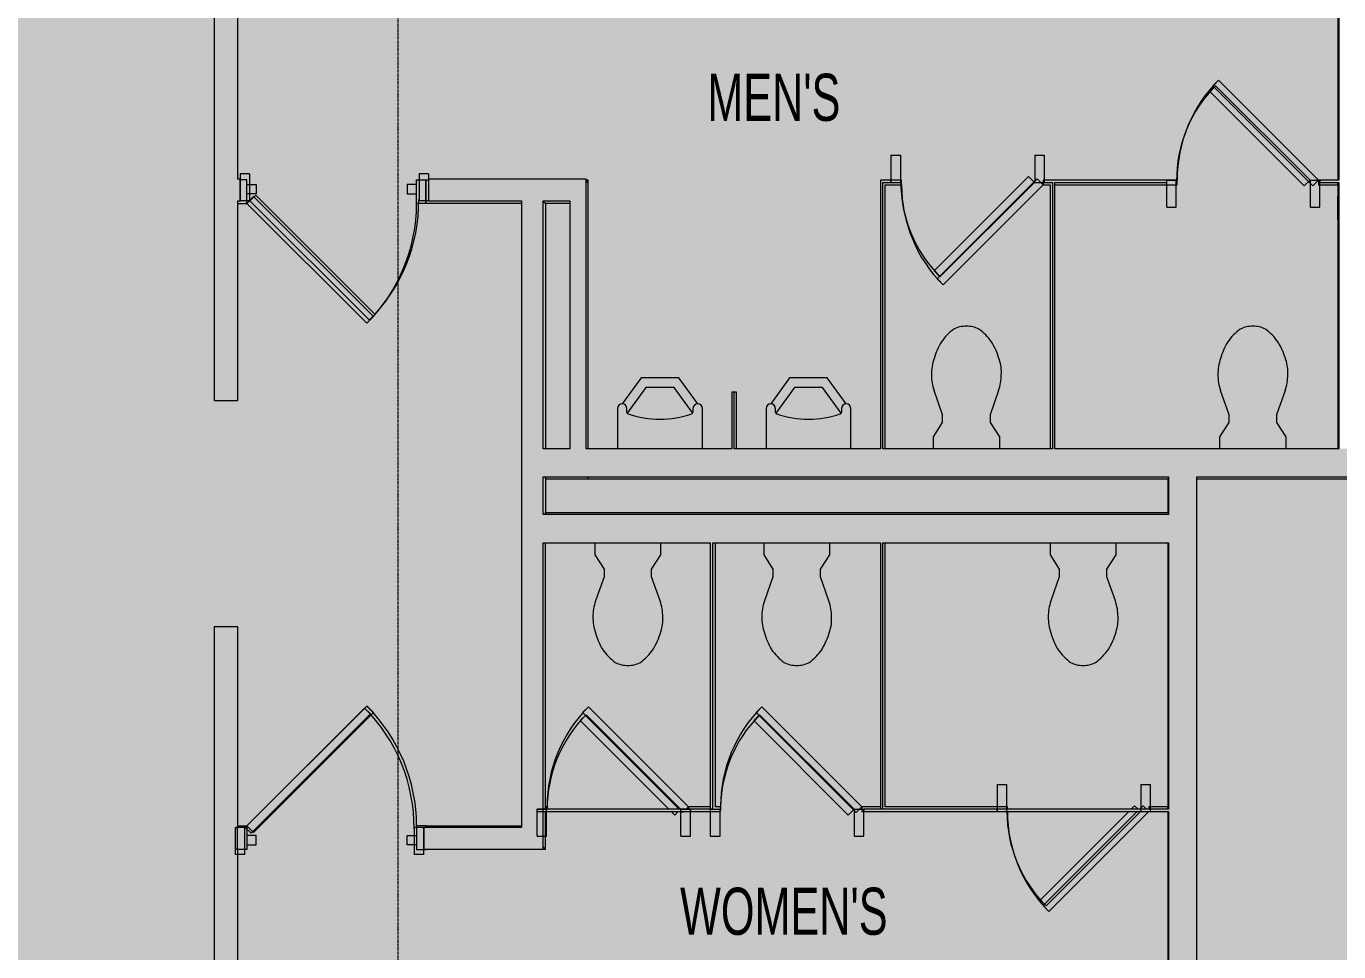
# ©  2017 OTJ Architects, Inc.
# Model space of a CAD drawing. Header units: inches. Extents: x -203 to 2791, y -968 to 768.
# Drawn here: x 515.8 to 794.2, y -463.7 to -267.3 of the extents above; entities that cross this region are included whole.
import ezdxf

# ---------------------------------------------------------------- set-up
doc = ezdxf.new("R2010")
doc.units = ezdxf.units.IN
doc.header["$MEASUREMENT"] = 0
doc.linetypes.add('Demolished', pattern=[0.1875, 0.125, -0.0625])
doc.linetypes.add('Grid Line 1_2_', pattern=[0.875, 0.5, -0.125, 0.125, -0.125])
for name, color, linetype, lineweight in [('A-Anno-Bldg', 7, 'Continuous', 9), ('A-DETL-GENF', 92, 'Continuous', 9), ('A-DOOR', 31, 'Demolished', 9), ('A-Door-Exst', 7, 'Continuous', 9), ('A-DOOR-FRAM', 31, 'Demolished', 20), ('A-Flor-Pfix-Exst', 7, 'Continuous', 9), ('A-WALL', 113, 'Continuous', 13), ('A-Wall-Exst', 7, 'Continuous', 9), ('A-WALL-PATT', 111, 'Continuous', 13), ('I-WALL', 2, 'Continuous', 13), ('Jenner and Block 11fl_BB_dwg', 8, 'Continuous', 9), ('S-GRID', 1, 'Continuous', 9)]:
    doc.layers.add(name, color=color, linetype=linetype, lineweight=lineweight)
doc.styles.add('Arial Narrow_1', font='ARIALN.TTF', dxfattribs={"width": 0.8, "height": 10})

# ---------------------------------------------------------------- blocks, each defined once
blk = doc.blocks.new('Single Flush - OTJ_SOLIDFLUSH_ALUM-5493996-Level 11 Demo')
at = {"layer": 'A-DOOR', "color": 8, "linetype": 'Continuous', "lineweight": 20}
for p, q in [((-8.65, -26.4), (16.67, -1.08)), ((17.91, -2.31), (-7.42, -27.64)), ((16.67, -1.08), (17.91, -2.31)), ((-7.42, -27.64), (-8.65, -26.4))]:
    blk.add_line(p, q, dxfattribs=at)
at = {"layer": 'A-DOOR', "color": 55, "linetype": 'Continuous'}
blk.add_arc((17.91, -2.31), 35.81, 179.5, 225, dxfattribs=at)
at = {"layer": 'A-DOOR-FRAM', "color": 8, "linetype": 'Continuous'}
for p, q in [((-20, 3.44), (-20, -2.31)), ((-20, 3.44), (-18, 3.44)), ((-18, 3.44), (-18, -2.31)), ((18, 3.44), (18, -2.31)), ((18, 3.44), (20, 3.44)), ((20, 3.44), (20, -2.31)), ((-20, -2.31), (-18, -2.31)), ((18, -2.31), (20, -2.31))]:
    blk.add_line(p, q, dxfattribs=at)
blk = doc.blocks.new('Single Flush - OTJ_SOLIDFLUSH_ALUM-5493998-Level 11 Demo')
at = {"layer": 'A-DOOR', "color": 8, "linetype": 'Continuous', "lineweight": 20}
for p, q in [((-7.42, 27.64), (-8.65, 26.4)), ((-8.65, 26.4), (16.67, 1.08)), ((17.91, 2.31), (-7.42, 27.64)), ((16.67, 1.08), (17.91, 2.31))]:
    blk.add_line(p, q, dxfattribs=at)
at = {"layer": 'A-DOOR', "color": 55, "linetype": 'Continuous'}
blk.add_arc((17.91, 2.31), 35.81, 135, 180.5, dxfattribs=at)
at = {"layer": 'A-DOOR-FRAM', "color": 8, "linetype": 'Continuous'}
for p, q in [((-20, -3.44), (-20, 2.31)), ((-20, 2.31), (-18, 2.31)), ((-18, -3.44), (-18, 2.31)), ((18, -3.44), (18, 2.31)), ((18, 2.31), (20, 2.31)), ((20, -3.44), (20, 2.31)), ((-20, -3.44), (-18, -3.44)), ((18, -3.44), (20, -3.44))]:
    blk.add_line(p, q, dxfattribs=at)
blk = doc.blocks.new('Single Flush - 2_7-4846041-Level 11 Demo')
at = {"layer": 'A-DOOR', "color": 8, "linetype": 'Continuous', "lineweight": 20}
for p, q in [((-5.86, 20.27), (-7.1, 19.03)), ((14.16, 0.25), (-5.86, 20.27)), ((-7.1, 19.03), (12.92, -0.99)), ((12.92, -0.99), (14.16, 0.25))]:
    blk.add_line(p, q, dxfattribs=at)
at = {"layer": 'A-DOOR', "color": 55, "linetype": 'Continuous'}
blk.add_arc((14.16, 0.25), 28.31, 135, 180.5, dxfattribs=at)
at = {"layer": 'A-DOOR-FRAM', "color": 8, "linetype": 'Continuous'}
for p, q in [((-16.25, -5.5), (-16.25, 0.25)), ((-16.25, 0.25), (-14.25, 0.25)), ((-14.25, -5.5), (-14.25, 0.25)), ((14.25, -5.5), (14.25, 0.25)), ((14.25, 0.25), (16.25, 0.25)), ((16.25, -5.5), (16.25, 0.25)), ((-16.25, -5.5), (-14.25, -5.5)), ((14.25, -5.5), (16.25, -5.5))]:
    blk.add_line(p, q, dxfattribs=at)
blk = doc.blocks.new('Single Flush - 2_7-4846023-Level 11 Demo')
at = {"layer": 'A-DOOR', "color": 8, "linetype": 'Continuous', "lineweight": 20}
for p, q in [((-7.1, -19.03), (12.92, 0.99)), ((12.92, 0.99), (14.16, -0.25)), ((14.16, -0.25), (-5.86, -20.27)), ((-5.86, -20.27), (-7.1, -19.03))]:
    blk.add_line(p, q, dxfattribs=at)
at = {"layer": 'A-DOOR', "color": 55, "linetype": 'Continuous'}
blk.add_arc((14.16, -0.25), 28.31, 179.5, 225, dxfattribs=at)
at = {"layer": 'A-DOOR-FRAM', "color": 8, "linetype": 'Continuous'}
for p, q in [((-16.25, 5.5), (-16.25, -0.25)), ((-16.25, 5.5), (-14.25, 5.5)), ((-14.25, 5.5), (-14.25, -0.25)), ((14.25, 5.5), (14.25, -0.25)), ((14.25, 5.5), (16.25, 5.5)), ((16.25, 5.5), (16.25, -0.25)), ((-16.25, -0.25), (-14.25, -0.25)), ((14.25, -0.25), (16.25, -0.25))]:
    blk.add_line(p, q, dxfattribs=at)
blk = doc.blocks.new('Single Flush - 2_7-V22-Level 11 Demo')
at = {"layer": 'A-DOOR', "color": 8, "linetype": 'Continuous', "lineweight": 20}
for p, q in [((12.18, 0.25), (12.92, 0.99)), ((12.92, 0.99), (13.66, 0.25)), ((-7.1, -19.03), (11.68, -0.25)), ((14.16, -0.25), (-5.86, -20.27)), ((-5.86, -20.27), (-7.1, -19.03))]:
    blk.add_line(p, q, dxfattribs=at)
at = {"layer": 'A-DOOR', "color": 55, "linetype": 'Continuous'}
blk.add_arc((14.16, -0.25), 28.31, 180.0012, 225, dxfattribs=at)
at = {"layer": 'A-DOOR-FRAM', "color": 8, "linetype": 'Continuous'}
for p, q in [((-16.25, 5.5), (-16.25, -0.25)), ((-16.25, 5.5), (-14.25, 5.5)), ((-14.25, 5.5), (-14.25, -0.25)), ((14.25, 5.5), (14.25, -0.25)), ((14.25, 5.5), (16.25, 5.5)), ((16.25, 5.5), (16.25, -0.25)), ((-16.25, -0.25), (-14.25, -0.25)), ((14.25, -0.25), (16.25, -0.25))]:
    blk.add_line(p, q, dxfattribs=at)
blk = doc.blocks.new('Single Flush - 2_7-V23-Level 11 Demo')
at = {"layer": 'A-DOOR', "color": 8, "linetype": 'Continuous', "lineweight": 20}
for p, q in [((-5.86, 20.27), (-7.1, 19.03)), ((14.16, 0.25), (-5.86, 20.27)), ((-7.1, 19.03), (11.68, 0.25)), ((12.18, -0.25), (12.92, -0.99)), ((12.92, -0.99), (13.66, -0.25))]:
    blk.add_line(p, q, dxfattribs=at)
at = {"layer": 'A-DOOR', "color": 55, "linetype": 'Continuous'}
blk.add_arc((14.16, 0.25), 28.31, 135, 179.9988, dxfattribs=at)
at = {"layer": 'A-DOOR-FRAM', "color": 8, "linetype": 'Continuous'}
for p, q in [((-16.25, -5.5), (-16.25, 0.25)), ((-16.25, 0.25), (-14.25, 0.25)), ((-14.25, -5.5), (-14.25, 0.25)), ((14.25, -5.5), (14.25, 0.25)), ((14.25, 0.25), (16.25, 0.25)), ((16.25, -5.5), (16.25, 0.25)), ((-16.25, -5.5), (-14.25, -5.5)), ((14.25, -5.5), (16.25, -5.5))]:
    blk.add_line(p, q, dxfattribs=at)
blk = doc.blocks.new('Jenner and Block 11fl_BB_dwg-4752473-Level 11 Demo')
at = {"layer": 'A-Door-Exst'}
for p, q in [((562.6, -299.89), (561.17, -299.89)), ((560.61, -441.94), (560.61, -437.31)), ((562.61, -442), (560.67, -442))]:
    blk.add_line(p, q, dxfattribs=at)
at = {"layer": 'A-Door-Exst', "flags": 128}
for points in [[(560.67, -304.89), (562.6, -304.89), (562.6, -299.89)], [(598.6, -299.89), (600.6, -299.89), (600.6, -304.89), (598.6, -304.89), (598.6, -299.89)], [(562.6, -300.89), (564.6, -300.89), (564.6, -302.89), (562.6, -302.89), (562.6, -300.89)], [(598.6, -300.89), (596.6, -300.89), (596.6, -302.89), (598.6, -302.89), (598.6, -300.89)], [(560.67, -437), (562.61, -437), (562.61, -442)], [(600.61, -437.31), (600.61, -437), (598.61, -437), (598.61, -442)], [(562.61, -441), (564.61, -441), (564.61, -439), (562.61, -439), (562.61, -441)], [(598.61, -441), (596.61, -441), (596.61, -439), (598.61, -439), (598.61, -441)], [(598.61, -442), (600.61, -442), (600.61, -441.94)]]:
    blk.add_lwpolyline(points, dxfattribs=at)
for points in [[(562.6, -304.89), (564.01, -303.47), (589.47, -328.93), (588.05, -330.34)], [(562.61, -437), (564.02, -438.42), (589.48, -412.96), (588.06, -411.55)]]:
    blk.add_lwpolyline(points, close=True, dxfattribs=at)
at = {"layer": 'A-Door-Exst'}
for centre, start, end in [((562.6, -304.89), 315, 0), ((562.61, -437), 0.0017, 45.0017)]:
    blk.add_arc(centre, 36, start, end, dxfattribs=at)
at = {"layer": 'A-Flor-Pfix-Exst'}
for p, q in [((793.98, -300.95), (793.98, -300.45)), ((697.98, -356.95), (697.98, -300.95)), ((666.48, -344.95), (665.98, -344.95)), ((666.48, -356.95), (666.48, -344.95)), ((641.23, -348.45), (641.23, -356.95)), ((643.23, -349.17), (643.23, -348.45)), ((657.23, -348.45), (657.23, -349.17)), ((659.23, -356.95), (659.23, -348.45)), ((672.73, -348.45), (672.73, -356.95)), ((674.73, -349.17), (674.73, -348.45)), ((688.73, -348.45), (688.73, -349.17)), ((690.73, -356.95), (690.73, -348.45)), ((625.98, -432.93), (625.98, -433.44)), ((656.28, -432.93), (655.77, -433.44)), ((753.93, -432.93), (753.93, -433.44))]:
    blk.add_line(p, q, dxfattribs=at)
at = {"layer": 'A-Flor-Pfix-Exst', "flags": 128}
for points in [[(789.93, -299.95), (788.69, -301.19), (767.48, -279.97), (768.72, -278.74)], [(731.48, -300.95), (730.25, -299.71), (709.03, -320.93), (710.27, -322.17)], [(693.08, -432.93), (691.84, -434.17), (670.63, -412.96), (671.87, -411.72)]]:
    blk.add_lwpolyline(points, close=True, dxfattribs=at)
for points in [[(697.98, -300.95), (701.48, -300.95), (701.48, -299.95), (699.23, -299.95)], [(731.73, -299.95), (731.48, -299.95), (731.48, -300.95), (732.98, -300.95), (732.98, -356.95)], [(733.98, -300.95), (759.93, -300.95), (759.93, -299.95), (757.71, -299.95)], [(790.21, -299.95), (789.93, -299.95), (789.93, -300.95), (793.98, -300.95)], [(658.23, -347.45), (654.23, -341.95), (646.23, -341.95), (642.23, -347.45)], [(689.73, -347.45), (685.73, -341.95), (677.73, -341.95), (673.73, -347.45)], [(657.17, -349.39), (653.22, -343.95), (647.25, -343.95), (643.3, -349.39)], [(688.67, -349.39), (684.72, -343.95), (678.75, -343.95), (674.8, -349.39)], [(708.23, -356.95), (708.23, -354.45), (710.19, -351.36), (710.19, -349.76), (708.39, -344.63)], [(722.07, -344.63), (720.27, -349.76), (720.27, -351.36), (722.23, -354.45), (722.23, -356.95)], [(768.98, -356.95), (768.98, -354.45), (770.94, -351.36), (770.94, -349.76), (769.14, -344.63)], [(782.83, -344.63), (781.02, -349.76), (781.02, -351.36), (782.98, -354.45), (782.98, -356.95)], [(636.41, -376.94), (636.41, -379.44), (638.37, -382.53), (638.37, -384.12), (636.57, -389.26)], [(650.25, -389.26), (648.45, -384.12), (648.45, -382.53), (650.41, -379.44), (650.41, -376.94)], [(660.98, -433.94), (663.08, -433.94), (663.08, -432.93), (661.98, -432.93), (661.98, -376.94)], [(672.23, -376.94), (672.23, -379.44), (674.19, -382.53), (674.19, -384.12), (672.39, -389.26)], [(686.07, -389.26), (684.27, -384.12), (684.27, -382.53), (686.23, -379.44), (686.23, -376.94)], [(723.93, -433.44), (723.93, -432.93), (697.98, -432.93), (697.98, -376.94)], [(732.98, -376.94), (732.98, -379.44), (734.94, -382.53), (734.94, -384.12), (733.14, -389.26)], [(746.82, -389.26), (745.02, -384.12), (745.02, -382.53), (746.98, -379.44), (746.98, -376.94)], [(654.3, -433.44), (633.83, -412.96), (635.06, -411.72), (656.28, -432.93)], [(626.28, -433.44), (626.28, -432.93), (625.98, -432.93)], [(655.27, -433.94), (655.04, -434.17), (654.8, -433.94)], [(660.98, -432.93), (656.28, -432.93), (656.28, -433.44)], [(696.98, -432.93), (693.08, -432.93), (693.08, -433.94), (693.48, -433.94)], [(751.46, -433.94), (731.48, -453.91), (732.72, -455.15), (753.93, -433.94)], [(753.43, -433.44), (752.69, -432.7), (751.96, -433.44)], [(757.98, -433.44), (757.98, -432.93), (753.93, -432.93)]]:
    blk.add_lwpolyline(points, dxfattribs=at)
at = {"layer": 'A-Flor-Pfix-Exst'}
for centre, radius, start, end in [((789.93, -299.95), 30, 135, 180), ((731.48, -300.95), 30, 180, 225), ((715.23, -336.88), 5.93, 90, 116.7012), ((715.23, -336.88), 5.93, 63.2988, 90), ((775.98, -336.88), 5.93, 90, 116.7012), ((775.98, -336.88), 5.93, 63.2988, 90), ((719.21, -340.71), 11.29, 126.0611, 145.3641), ((711.25, -340.71), 11.29, 34.6359, 53.9389), ((779.97, -340.71), 11.29, 126.0611, 145.3641), ((772, -340.71), 11.29, 34.6359, 53.9389), ((721.14, -341.25), 13.2, 148.2162, 165.0374), ((708.7, -341.79), 14.01, 15.2447, 32.3538), ((781.9, -341.25), 13.2, 148.2162, 165.0374), ((769.46, -341.79), 14.01, 15.2447, 32.3538), ((718.34, -341.23), 10.52, 161.1646, 180), ((714.6, -340.7), 8.05, 356.2246, 18.8354), ((779.1, -341.23), 10.52, 161.1646, 180), ((775.36, -340.7), 8.05, 356.2246, 18.8354), ((718.34, -341.23), 10.52, 180, 198.8354), ((712.11, -341.23), 10.52, 341.1646, 0), ((779.1, -341.23), 10.52, 180, 198.8354), ((772.87, -341.23), 10.52, 341.1646, 0), ((642.23, -348.45), 1, 0, 180), ((658.23, -348.45), 1, 0, 180), ((673.73, -348.45), 1, 0, 180), ((689.73, -348.45), 1, 0, 180), ((643.63, -349.17), 0.396, 180, 250.5467), ((650.23, -330.47), 20.22, 250.5467, 289.4533), ((656.84, -349.17), 0.396, 289.4533, 360), ((675.13, -349.17), 0.396, 180, 250.5467), ((681.73, -330.47), 20.22, 250.5467, 289.4533), ((688.34, -349.17), 0.396, 289.4533, 360), ((646.53, -392.65), 10.52, 161.1646, 180), ((640.3, -392.65), 10.52, 360, 18.8354), ((682.34, -392.65), 10.52, 161.1646, 180), ((676.11, -392.65), 10.52, 360, 18.8354), ((743.1, -392.65), 10.52, 161.1646, 180), ((736.87, -392.65), 10.52, 360, 18.8354), ((646.53, -392.65), 10.52, 180, 198.8354), ((642.79, -393.18), 8.05, 341.1646, 3.7754), ((682.34, -392.65), 10.52, 180, 198.8354), ((678.6, -393.18), 8.05, 341.1646, 3.7754), ((743.1, -392.65), 10.52, 180, 198.8354), ((739.36, -393.18), 8.05, 341.1646, 3.7754), ((649.32, -392.64), 13.2, 194.9626, 211.7838), ((636.88, -392.1), 14.01, 327.6462, 344.7553), ((685.14, -392.64), 13.2, 194.9626, 211.7838), ((672.7, -392.1), 14.01, 327.6462, 344.7553), ((745.9, -392.64), 13.2, 194.9626, 211.7838), ((733.46, -392.1), 14.01, 327.6462, 344.7553), ((647.39, -393.18), 11.29, 214.6359, 233.9389), ((639.43, -393.18), 11.29, 306.0611, 325.3641), ((683.21, -393.18), 11.29, 214.6359, 233.9389), ((675.25, -393.18), 11.29, 306.0611, 325.3641), ((743.97, -393.18), 11.29, 214.6359, 233.9389), ((736, -393.18), 11.29, 306.0611, 325.3641), ((643.41, -397.01), 5.93, 243.2988, 270), ((643.41, -397.01), 5.93, 270, 296.7012), ((679.23, -397.01), 5.93, 243.2988, 270), ((679.23, -397.01), 5.93, 270, 296.7012), ((739.98, -397.01), 5.93, 243.2988, 270), ((739.98, -397.01), 5.93, 270, 296.7012), ((656.28, -432.93), 30, 135, 180), ((693.08, -432.93), 30, 135, 180), ((753.93, -433.94), 30, 180, 225)]:
    blk.add_arc(centre, radius, start, end, dxfattribs=at)
at = {"layer": 'A-Wall-Exst'}
for p, q in [((793.98, -230.99), (793.98, -299.95)), ((625.99, -356.95), (625.99, -304.82)), ((626.01, -304.82), (631.11, -304.82)), ((793.98, -308.34), (793.98, -356.95)), ((625.96, -433.44), (625.96, -376.94)), ((757.98, -376.94), (757.98, -433.44)), ((757.98, -433.94), (757.98, -500.46)), ((560.61, -441.94), (560.61, -437.31))]:
    blk.add_line(p, q, dxfattribs=at)
at = {"layer": 'A-Wall-Exst', "flags": 128}
for points in [[(601.17, -299.95), (600.6, -299.95), (600.6, -304.82), (620.83, -304.82)], [(634.98, -356.95), (634.98, -299.95), (634.61, -299.95)], [(793.98, -300.45), (793.98, -303.46), (793.98, -303.46), (793.98, -308.34)], [(764.11, -363.34), (800.48, -363.34), (800.48, -308.86)], [(625.99, -370.55), (625.99, -363.34), (634.98, -363.34), (757.98, -363.34), (757.98, -370.55), (625.99, -370.55)], [(625.46, -441.94), (625.96, -441.94), (625.96, -433.93)], [(620.83, -437.06), (600.61, -437.06), (600.61, -437.31)]]:
    blk.add_lwpolyline(points, dxfattribs=at)
at = {"layer": 'A-WALL-PATT', "color": 7, "lineweight": 9}
for p, q in [((600.61, -437.31), (600.61, -437.06)), ((625.96, -441.94), (625.46, -441.44)), ((625.46, -441.44), (625.96, -441.94))]:
    blk.add_line(p, q, dxfattribs=at)
at = {"layer": 'A-WALL-PATT', "color": 7, "lineweight": 9, "flags": 128}
for points in [[(600.6, -304.82), (600.6, -303.61), (600.6, -299.95)], [(793.98, -308.34), (793.98, -305.9), (793.98, -303.46)]]:
    blk.add_lwpolyline(points, dxfattribs=at)
for points in [[(634.61, -300.47), (634.98, -299.95)], [(625.46, -304.62), (626.01, -304.82)], [(794.21, -303.63), (793.98, -303.46)], [(794.21, -308.17), (793.98, -308.34)], [(625.89, -362.95), (625.99, -363.34)], [(634.88, -362.95), (634.98, -363.34)], [(758.11, -363.29), (757.98, -363.34)], [(625.78, -370.94), (625.99, -370.55)], [(758.11, -370.72), (757.98, -370.55)]]:
    blk.add_lwpolyline(points, close=True, dxfattribs=at)
at = {"layer": 'A-Anno-Bldg', "char_height": 10, "attachment_point": 1, "line_spacing_factor": 0.968573, "style": 'Arial Narrow_1'}
for s, insert, width in [("MEN'S", (660.27, -277.39), 33.3167), ("WOMEN'S", (654.5, -450.1), 51.9887)]:
    blk.add_mtext(s, dxfattribs=dict(at, insert=insert, width=width))
blk = doc.blocks.new('Jenner and Block 11fl_BB_dwg-V26-Level 11 Demo')
at = {"layer": 'A-Anno-Bldg', "char_height": 10, "attachment_point": 1, "line_spacing_factor": 0.968573, "style": 'Arial Narrow_1'}
for s, insert, width in [("MEN'S", (660.27, -277.39), 33.3167), ("WOMEN'S", (654.5, -450.1), 51.9887)]:
    blk.add_mtext(s, dxfattribs=dict(at, insert=insert, width=width))

msp = doc.modelspace()

# ---------------------------------------------------------------- hatches: boundary and pattern name
at = {"layer": 'A-DETL-GENF'}
h = msp.add_hatch(color=9, dxfattribs=at)
h.paths.add_polyline_path([(660.98, -433.44), (660.98, -376.94), (625.46, -376.94), (625.46, -433.44), (656.69, -433.44)], flags=0)
h.paths.add_polyline_path([(131.76, -847.99), (290.55, -780.58), (225.58, -627.57), (209.01, -634.6), (202.64, -619.58), (206.9, -617.78), (211.46, -628.54), (296.14, -592.58), (297.95, -596.84), (229.84, -625.76), (294.8, -778.77), (401.29, -733.56), (336.32, -580.55), (334.77, -581.21), (332.96, -576.95), (428.69, -536.31), (430.5, -540.56), (340.58, -578.74), (405.55, -731.76), (515.31, -685.15), (511.69, -685.15), (511.69, -619.4), (491.89, -619.4), (491.89, -612.4), (492.01, -612.4), (492.01, -532.94), (471.73, -532.94), (471.73, -523.06), (467.32, -524.93), (465.51, -520.68), (471.73, -518.03), (471.73, -508.94), (497.51, -508.94), (497.51, -514.94), (499.01, -514.94), (499.01, -612.4), (658.19, -612.4), (718.26, -586.9), (718.26, -514.94), (537.51, -514.94), (537.51, -508.94), (555.67, -508.94), (555.67, -394.75), (560.67, -394.75), (560.67, -437.31), (560.17, -437.31), (560.17, -441.94), (560.67, -441.94), (560.67, -498.09), (619.48, -498.09), (619.48, -477.94), (626.48, -477.94), (626.48, -500.46), (758.11, -500.46), (758.07, -433.94), (693.48, -433.94), (693.48, -433.44), (696.98, -433.43), (696.98, -376.94), (661.48, -376.94), (661.48, -433.44), (660.98, -433.44), (660.98, -433.94), (625.46, -433.94), (625.46, -441.94), (600.17, -441.94), (600.17, -437.31), (620.83, -437.31), (620.83, -304.37), (601.17, -304.37), (601.17, -299.75), (634.61, -299.75), (634.61, -356.95), (665.48, -356.95), (665.48, -344.95), (665.98, -344.95), (665.98, -356.95), (696.98, -356.95), (696.98, -299.95), (699.23, -299.95), (699.23, -300.45), (697.48, -300.45), (697.48, -356.95), (733.48, -356.95), (733.48, -300.45), (731.73, -300.45), (731.73, -299.95), (757.71, -299.95), (757.71, -300.45), (733.98, -300.45), (733.98, -356.95), (794.21, -356.95), (794.21, -300.45), (790.21, -300.45), (790.21, -299.95), (794.21, -299.95), (794.21, -230.99), (634.98, -230.99), (634.98, -254.99), (560.67, -254.98), (560.67, -299.75), (561.17, -299.75), (561.17, -304.37), (560.67, -304.37), (560.67, -346.75), (555.67, -346.75), (555.67, -249.98), (575.84, -249.98), (575.84, -200.84), (587.09, -200.84), (587.09, -243.74), (630.36, -243.74), (630.36, -224.99), (674.86, -224.99), (674.86, -160.84), (576.74, -160.84), (576.74, -173.53), (546.74, -173.53), (546.74, 43.98), (1001.73, 43.98), (1001.73, -243.6), (961.86, -243.6), (961.86, -227.44), (962.61, -227.44), (962.61, -224.72), (800.21, -224.72), (800.21, -303.86), (962.61, -303.86), (962.61, -267.44), (967.61, -267.44), (967.61, -337.81), (1330.73, -337.81), (1330.73, -342.44), (1247.36, -342.44), (1247.36, -499.31), (1266.73, -499.31), (1266.73, -523.31), (1247.36, -523.31), (1247.36, -524.65), (1372.42, -524.65), (1372.42, -342.44), (1370.73, -342.44), (1370.73, -337.81), (1378.73, -337.81), (1378.73, -342.44), (1377.05, -342.44), (1377.05, -524.65), (1492.42, -524.65), (1492.42, -342.44), (1418.73, -342.44), (1418.73, -337.81), (1497.05, -337.81), (1497.05, -372.91), (1498.73, -372.91), (1498.73, -377.54), (1497.05, -377.54), (1497.05, -524.65), (1723.7, -524.65), (1723.7, -377.54), (1538.73, -377.54), (1538.73, -372.91), (1552.42, -372.91), (1552.42, 120.98), (1556.17, 120.98), (1556.17, -1.34), (1582.73, -1.34), (1582.73, -12.96), (1723.7, -12.96), (1723.7, 162.67), (1556.17, 162.67), (1556.17, 160.98), (1552.42, 160.98), (1552.42, 168.98), (1556.17, 168.98), (1556.17, 167.29), (1723.7, 167.29), (1723.7, 284.95), (1723.3, 284.95), (1723.3, 338.96), (1556.17, 338.96), (1556.17, 208.98), (1552.42, 208.98), (1552.42, 343.59), (1723.3, 343.59), (1723.3, 351.59), (1732.42, 351.59), (1732.42, 355.59), (1737.05, 355.59), (1737.05, 351.59), (1910.23, 351.59), (1910.23, 580.43), (1737.05, 580.43), (1737.05, 395.59), (1732.42, 395.59), (1732.42, 418.96), (1730.73, 418.96), (1730.73, 423.59), (1732.42, 423.59), (1732.42, 580.43), (1617.05, 580.43), (1617.05, 406.96), (1661.42, 406.96), (1661.42, 423.59), (1690.73, 423.59), (1690.73, 418.96), (1666.05, 418.96), (1666.05, 402.34), (1610.73, 402.34), (1610.73, 406.96), (1612.42, 406.96), (1612.42, 580.43), (1497.05, 580.43), (1497.05, 406.96), (1570.73, 406.96), (1570.73, 402.34), (1418.73, 402.34), (1418.73, 406.96), (1492.42, 406.96), (1492.42, 580.43), (1377.05, 580.43), (1377.05, 406.96), (1378.73, 406.96), (1378.73, 402.34), (1298.73, 402.34), (1298.73, 406.96), (1372.42, 406.96), (1372.42, 580.43), (1257.05, 580.43), (1257.05, 577.15), (1266.73, 577.15), (1266.73, 553.15), (1257.05, 553.15), (1257.05, 406.96), (1258.73, 406.96), (1258.73, 402.34), (1250.73, 402.34), (1250.73, 406.96), (1252.42, 406.96), (1252.42, 553.15), (1242.73, 553.15), (1242.73, 577.15), (1252.42, 577.15), (1252.42, 580.43), (1137.05, 580.43), (1137.05, 406.96), (1210.73, 406.96), (1210.73, 402.34), (998.73, 402.34), (998.73, 406.96), (1132.42, 406.96), (1132.42, 580.43), (957.05, 580.43), (957.05, 577.15), (966.73, 577.15), (966.73, 553.15), (957.05, 553.15), (957.05, 406.96), (958.73, 406.96), (958.73, 402.34), (950.73, 402.34), (950.73, 406.96), (952.42, 406.96), (952.42, 553.15), (942.73, 553.15), (942.73, 577.15), (952.42, 577.15), (952.42, 580.43), (837.05, 580.43), (837.05, 406.96), (910.73, 406.96), (910.73, 402.34), (830.73, 402.34), (830.73, 406.96), (832.42, 406.96), (832.42, 580.43), (657.05, 580.43), (657.05, 406.96), (790.73, 406.96), (790.73, 402.34), (518.73, 402.34), (518.73, 406.96), (652.42, 406.96), (652.42, 580.43), (477.05, 580.43), (477.05, 406.96), (478.73, 406.96), (478.73, 402.34), (470.73, 402.34), (470.73, 406.96), (472.42, 406.96), (472.42, 580.43), (357.05, 580.43), (357.05, 406.96), (430.73, 406.96), (430.73, 402.34), (278.73, 402.34), (278.73, 406.96), (352.42, 406.96), (352.42, 580.43), (237.05, 580.43), (237.05, 577.15), (246.73, 577.15), (246.73, 553.15), (237.05, 553.15), (237.05, 406.96), (238.73, 406.96), (238.73, 402.34), (230.73, 402.34), (230.73, 406.96), (232.42, 406.96), (232.42, 553.15), (222.73, 553.15), (222.73, 577.15), (232.42, 577.15), (232.42, 580.43), (117.05, 580.43), (117.05, 406.96), (190.73, 406.96), (190.73, 402.34), (112.42, 402.34), (112.42, 418.96), (110.73, 418.96), (110.73, 423.59), (112.42, 423.59), (112.42, 580.43), (-120.35, 580.43), (-120.35, 406.96), (52.42, 406.96), (52.42, 423.59), (70.73, 423.59), (70.73, 418.96), (57.05, 418.96), (57.05, 328.65), (52.42, 328.65), (52.42, 402.34), (-120.35, 402.34), (-120.35, 286.96), (52.42, 286.96), (52.42, 288.65), (57.05, 288.65), (57.05, 280.65), (52.42, 280.65), (52.42, 282.34), (-120.35, 282.34), (-120.35, 166.96), (52.42, 166.96), (52.42, 240.65), (57.05, 240.65), (57.05, 160.65), (52.42, 160.65), (52.42, 162.34), (-120.35, 162.34), (-120.35, 0.55), (-80.76, 0.55), (-80.76, -13.04), (52.42, -13.04), (52.45, 120.65), (57.05, 120.65), (57.05, -19.35), (52.42, -19.35), (52.42, -17.66), (-80.76, -17.66), (-80.76, -30.95), (-120.35, -30.95), (-120.35, -193.04), (52.42, -193.04), (52.42, -59.35), (57.05, -59.35), (57.05, -218.77), (71.25, -252.22), (66.99, -254.03), (52.42, -219.71), (52.42, -197.66), (-120.35, -197.66), (-120.35, -254.17), (-75.11, -360.73), (83.67, -293.32), (82.62, -290.84), (86.88, -289.04), (141.98, -418.82), (137.73, -420.63), (85.48, -297.58), (-73.3, -364.99), (-4.77, -526.42), (-2.44, -525.43), (-6.07, -516.89), (16.02, -507.51), (19.65, -516.05), (154.02, -459), (153.36, -457.45), (157.61, -455.64), (160.74, -463.01), (156.48, -464.81), (155.82, -463.26), (21.46, -520.31), (25.4, -529.6), (3.31, -538.98), (-0.64, -529.69), (-2.96, -530.67), (42.33, -637.33), (201.11, -569.92), (172.12, -501.63), (176.37, -499.83), (207.17, -572.37), (190.6, -579.41), (191.26, -580.96), (187.01, -582.77), (186.35, -581.21), (44.13, -641.59), (118.32, -816.32)], flags=0)
h.paths.add_polyline_path([(225.76, -805.76), (216.38, -783.67), (238.47, -774.29), (247.85, -796.38), (232.98, -802.69)], flags=0)
h.paths.add_polyline_path([(446.67, -711.97), (437.29, -689.88), (459.38, -680.5), (468.76, -702.59), (455.33, -708.29)], flags=0)
h.paths.add_polyline_path([(516.31, -684.73), (892.28, -525.1), (744.73, -525.1), (744.73, -532.94), (725.26, -532.94), (725.26, -561.42), (744.73, -561.42), (744.73, -585.42), (725.26, -585.42), (725.26, -591.53), (659.62, -619.4), (590.81, -619.4), (590.81, -647.06), (516.73, -647.06), (516.73, -643.56), (587.31, -643.56), (587.31, -619.4), (516.31, -619.4), (516.31, -647.06)], flags=0)
h.paths.add_polyline_path([(259.55, -539.27), (242.89, -500.03), (350.11, -454.51), (225.01, -159.89), (118.32, -205.39), (108.25, -181.68), (108.25, 0.59), (112.87, 0.59), (112.87, -27.03), (206.42, -27.03), (206.42, 0.59), (264.73, 0.59), (264.73, -4.04), (263.05, -4.04), (263.05, -31.65), (237.05, -31.65), (237.05, -151.81), (370.42, -151.81), (370.42, -4.04), (304.73, -4.04), (304.73, 0.59), (498.05, 0.59), (498.05, -98.13), (493.42, -98.13), (493.42, -4.04), (375.05, -4.04), (375.05, -151.81), (493.42, -151.81), (493.42, -138.13), (498.05, -138.13), (498.05, -157.13), (493.42, -157.13), (493.42, -156.44), (432.05, -156.44), (432.05, -196.81), (493.42, -196.81), (493.42, -196.13), (498.05, -196.13), (498.05, -296.13), (493.42, -296.13), (493.42, -229.44), (466.42, -229.44), (466.42, -201.44), (306.4, -201.44), (306.4, -156.44), (237.05, -156.44), (237.05, -179.26), (304.36, -337.81), (493.42, -337.81), (493.42, -336.13), (498.05, -336.13), (498.05, -448.88), (416.5, -483.5), (414.7, -479.24), (493.42, -445.81), (493.42, -342.44), (306.32, -342.44), (372.09, -497.33), (377.88, -494.87), (379.69, -499.13), (370.67, -502.95), (356.99, -470.74), (283.74, -501.84), (293.51, -524.85), (259.81, -539.16)], flags=0)
h.paths.add_polyline_path([(259.81, -534.13), (287.44, -522.4), (274.4, -491.68), (246.77, -503.41), (249.74, -510.4), (271.83, -501.02), (281.21, -523.11), (259.11, -532.49), (259.55, -533.51)], flags=0)
h.paths.add_polyline_path([(967.61, -524.65), (967.61, -523.31), (943.94, -523.31), (943.94, -499.31), (967.61, -499.31), (967.61, -457.44), (946.48, -457.44), (946.48, -308.86), (800.21, -308.86), (800.21, -362.95), (764.11, -362.95), (764.11, -514.94), (744.73, -514.94), (744.73, -520.1), (942.73, -520.1), (942.73, -524.65), (963.74, -524.65)], flags=0)
h.paths.add_polyline_path([(1556.17, -523.31), (1542.73, -523.31), (1542.73, -499.31), (1566.73, -499.31), (1566.73, -523.31)], flags=0)
h.paths.add_polyline_path([(739.5, -508.94), (758.11, -508.94), (758.11, -505.09), (560.67, -505.09), (560.67, -508.94), (725.26, -508.94)], flags=0)
h.paths.add_polyline_path([(281.93, -497.58), (355.19, -466.48), (351.91, -458.77), (278.66, -489.87), (279.43, -491.68)], flags=0)
h.paths.add_polyline_path([(962.61, -452.44), (962.61, -308.86), (951.48, -308.86), (951.48, -452.44)], flags=0)
h.paths.add_polyline_path([(625.46, -433.94), (625.46, -433.44), (624.19, -433.44), (624.19, -433.94)], flags=0)
h.paths.add_polyline_path([(739.5, -433.44), (758.11, -433.44), (758.11, -376.94), (697.48, -376.94), (697.48, -433.44), (721.73, -433.44)], flags=0)
h.paths.add_polyline_path([(758.11, -370.94), (758.11, -362.95), (625.46, -362.95), (625.46, -370.94), (754.73, -370.94)], flags=0)
h.paths.add_polyline_path([(625.46, -356.95), (631.11, -356.95), (631.11, -304.37), (625.46, -304.37), (625.46, -305.46)], flags=0)
h.paths.add_polyline_path([(1400.86, -277.17), (1374.73, -277.17), (1374.73, -276.73), (1372.42, -276.73), (1372.42, -163.17), (1340.73, -163.17), (1340.73, -158.54), (1372.42, -158.54), (1372.42, -4.04), (1283.05, -4.04), (1283.05, -33.04), (1272.05, -33.04), (1272.05, -158.54), (1304.73, -158.54), (1304.73, -163.17), (1122.73, -163.17), (1122.73, -158.54), (1159.42, -158.54), (1159.42, -156.86), (1164.05, -156.86), (1164.05, -158.54), (1267.42, -158.54), (1267.42, -33.04), (1223.42, -33.04), (1223.42, -4.04), (1164.05, -4.04), (1164.05, -116.86), (1159.42, -116.86), (1159.42, -97.17), (1037.92, -97.17), (1037.92, -90.86), (1042.55, -90.86), (1042.55, -92.54), (1159.42, -92.54), (1159.42, -4.04), (1042.55, -4.04), (1042.55, -50.86), (1037.92, -50.86), (1037.92, 0.59), (1491.05, 0.59), (1491.05, -5.73), (1486.42, -5.73), (1486.42, -4.04), (1377.05, -4.04), (1377.05, -103.21), (1486.42, -103.21), (1486.42, -45.73), (1491.05, -45.73), (1491.05, -277.17), (1418.73, -277.17)], flags=0)
h.paths.add_polyline_path([(1042.55, -276.86), (1037.92, -276.86), (1037.92, -158.54), (1086.73, -158.54), (1086.73, -163.17), (1042.55, -163.17), (1042.55, -259.25)], flags=0)
h.paths.add_polyline_path([(988.73, -227.44), (992.74, -227.44), (992.74, -227.33), (967.61, -227.33), (967.61, -227.44), (973.1, -227.44)], flags=0)
h.paths.add_polyline_path([(699.17, -224.99), (766.24, -224.99), (766.24, -205.94), (679.48, -205.94), (679.48, -224.99)], flags=0)
h.paths.add_polyline_path([(794.21, -224.99), (794.21, -224.72), (769.74, -224.72), (769.74, -224.99)], flags=0)
h.paths.add_polyline_path([(471.73, -224.81), (471.73, -201.44), (471.05, -201.44), (471.05, -224.81)], flags=0)
h.paths.add_polyline_path([(968.13, -222.33), (968.13, -204.94), (967.61, -204.94), (967.61, -222.33)], flags=0)
h.paths.add_polyline_path([(769.74, -217.72), (962.61, -217.72), (962.61, -199.94), (988.73, -199.94), (988.73, -160.97), (992.74, -160.97), (992.74, -121.34), (980.11, -121.34), (980.11, -122.59), (769.74, -122.59), (769.74, -208.65)], flags=0)
h.paths.add_polyline_path([(680.61, -201.31), (766.24, -201.31), (766.24, -119.34), (679.48, -119.34), (679.48, -201.31)], flags=0)
h.paths.add_polyline_path([(427.42, -196.81), (427.42, -156.44), (311.03, -156.44), (311.03, -196.81), (375.05, -196.81)], flags=0)
h.paths.add_polyline_path([(232.42, -168.37), (232.42, -157.68), (228.58, -159.32), (231.55, -166.31)], flags=0)
h.paths.add_polyline_path([(1086.83, -164.92), (1086.83, -163.17), (1122.64, -163.17), (1122.64, -164.92), (1090.73, -164.92)], flags=0)
h.paths.add_polyline_path([(1304.83, -164.92), (1304.83, -163.17), (1340.64, -163.17), (1340.64, -164.92), (1317.1, -164.92)], flags=0)
h.paths.add_polyline_path([(576.74, -146.84), (668.23, -146.84), (668.23, -111.34), (771.73, -111.34), (771.73, -24.34), (569.74, -24.34), (569.74, -146.84), (574.9, -146.84)], flags=0)
h.paths.add_polyline_path([(979.73, -111.34), (979.73, -24.34), (776.36, -24.34), (776.36, -111.34), (977.65, -111.34)], flags=0)
h.paths.add_polyline_path([(1278.42, -28.41), (1278.42, -4.04), (1268.73, -4.04), (1268.73, -28.41), (1272.05, -28.41)], flags=0)
h.paths.add_polyline_path([(1228.05, -28.41), (1240.73, -28.41), (1240.73, -4.04), (1228.05, -4.04), (1228.05, -24.72)], flags=0)
h.paths.add_polyline_path([(-117.9, -27.45), (-84.26, -27.45), (-84.26, -27.34), (-117.75, -27.34), (-117.75, -17.66), (-120.35, -17.66), (-120.35, -27.45)], flags=0)
h.paths.add_polyline_path([(248.73, -27.03), (258.42, -27.03), (258.42, -4.04), (248.73, -4.04), (248.73, -17.5)], flags=0)
h.paths.add_polyline_path([(220.73, -27.03), (220.73, -4.04), (211.05, -4.04), (211.05, -27.03)], flags=0)
h.paths.add_polyline_path([(742.73, -16.34), (742.73, -0.44), (700.73, -0.44), (700.73, -16.34), (739.5, -16.34)], flags=0)
h.paths.add_polyline_path([(638.73, -16.34), (638.73, -0.44), (596.73, -0.44), (596.73, -16.34)], flags=0)
h.paths.add_polyline_path([(908.73, -16.34), (950.73, -16.34), (950.73, -0.44), (908.73, -0.44), (908.73, -4.76)], flags=0)
h.paths.add_polyline_path([(804.73, -16.34), (846.73, -16.34), (846.73, -0.44), (804.73, -0.44), (804.73, -13.82)], flags=0)
h.paths.add_polyline_path([(-120.35, -13.04), (-117.75, -13.04), (-117.75, -2.95), (-120.35, -2.95), (-120.35, -3.34)], flags=0)
h.paths.add_polyline_path([(357.05, 71.96), (108.25, 71.96), (108.25, 131.87), (112.87, 131.87), (112.87, 76.59), (224.73, 76.59), (224.73, 173.56), (112.87, 173.56), (112.87, 171.87), (108.25, 171.87), (108.25, 178.18), (224.73, 178.18), (224.73, 343.34), (108.25, 343.34), (108.25, 347.96), (229.36, 347.96), (229.36, 226.59), (378.42, 226.59), (378.42, 347.96), (576.05, 347.96), (576.05, 221.96), (558.48, 221.96), (558.48, 76.59), (574.73, 76.59), (574.73, 71.96), (430.42, 71.96), (430.42, 141.96), (354.73, 141.96), (354.73, 101.59), (357.05, 101.59), (357.05, 76.59)], flags=0)
h.paths.add_polyline_path([(1242.73, 102.28), (1242.73, 77.28), (1354.98, 77.28), (1354.98, 179.48), (1329.42, 179.48), (1329.42, 102.28), (1281.38, 102.28)], flags=0)
h.paths.add_polyline_path([(1174.11, 102.28), (1067.73, 102.28), (1067.73, 156.52), (1042.73, 156.52), (1042.73, 77.28), (1174.11, 77.28), (1174.11, 77.9)], flags=0)
h.paths.add_polyline_path([(1049.14, 72.66), (1038.11, 72.66), (1038.11, 95.96), (1033.42, 95.96), (1033.42, 100.59), (1038.11, 100.59), (1038.11, 217.96), (764.05, 217.96), (764.05, 79.66), (977.11, 79.66), (977.11, 100.59), (993.42, 100.59), (993.42, 95.96), (981.73, 95.96), (981.73, 79.66), (986.42, 79.66), (986.42, 72.66), (759.42, 72.66), (759.42, 104.84), (646.42, 104.84), (646.42, 294.15), (666.05, 294.15), (666.05, 109.46), (726.05, 109.46), (726.05, 294.15), (759.42, 294.15), (759.42, 343.59), (766.73, 343.59), (766.73, 338.96), (764.05, 338.96), (764.05, 222.59), (898.86, 222.59), (898.86, 338.96), (806.73, 338.96), (806.73, 343.59), (995.73, 343.59), (995.73, 338.96), (902.61, 338.96), (902.61, 222.59), (1038.11, 222.59), (1038.11, 338.96), (1035.73, 338.96), (1035.73, 343.59), (1042.73, 343.59), (1042.73, 222.59), (1367.05, 222.59), (1367.05, 343.59), (1491.05, 343.59), (1491.05, 177.23), (1486.42, 177.23), (1486.42, 178.92), (1367.05, 178.92), (1367.05, 77.28), (1486.42, 77.28), (1486.42, 137.23), (1491.05, 137.23), (1491.05, 72.66), (1238.11, 72.66), (1238.11, 102.28), (1242.73, 102.28), (1242.73, 139.96), (1174.11, 139.96), (1174.11, 102.28), (1178.73, 102.28), (1178.73, 72.66), (1067.73, 72.66)], flags=0)
h.paths.add_polyline_path([(435.05, 76.59), (554.98, 76.59), (554.98, 221.96), (531.42, 221.96), (531.42, 101.59), (435.05, 101.59), (435.05, 77.09)], flags=0)
h.paths.add_polyline_path([(275.03, 76.59), (352.42, 76.59), (352.42, 101.59), (262.05, 101.59), (262.05, 181.49), (236.48, 181.49), (236.48, 76.59), (262.05, 76.59)], flags=0)
h.paths.add_polyline_path([(232.33, 76.59), (232.98, 76.59), (232.98, 181.49), (229.36, 181.49), (229.36, 76.59)], flags=0)
h.paths.add_polyline_path([(1358.48, 77.28), (1362.42, 77.28), (1362.42, 179.48), (1358.48, 179.48), (1358.48, 77.43)], flags=0)
h.paths.add_polyline_path([(758.57, 109.46), (759.42, 109.46), (759.42, 289.52), (730.67, 289.52), (730.67, 109.46), (739.5, 109.46)], flags=0)
h.paths.add_polyline_path([(651.05, 109.46), (661.42, 109.46), (661.42, 289.52), (651.05, 289.52), (651.05, 156.52)], flags=0)
h.paths.add_polyline_path([(1242.73, 144.59), (1242.73, 217.96), (1218.73, 217.96), (1218.73, 144.59), (1220.16, 144.59)], flags=0)
h.paths.add_polyline_path([(378.73, 146.59), (378.73, 221.96), (354.73, 221.96), (354.73, 146.59)], flags=0)
h.paths.add_polyline_path([(390.01, 146.59), (391.42, 146.59), (391.42, 221.96), (383.36, 221.96), (383.36, 146.59)], flags=0)
h.paths.add_polyline_path([(256.3, 184.77), (259.25, 184.77), (259.47, 184.99), (256.23, 184.99), (256.23, 184.77)], flags=0)
h.paths.add_polyline_path([(255.68, 184.77), (256.05, 184.77), (256.05, 184.99), (230.3, 184.99), (230.3, 184.77), (237.05, 184.77)], flags=0)
h.paths.add_polyline_path([(1556.17, 553.15), (1542.73, 553.15), (1542.73, 577.15), (1566.73, 577.15), (1566.73, 553.15), (1563.48, 553.15)], flags=0)
h.paths.add_polyline_path([(596.73, 553.15), (596.73, 577.15), (620.73, 577.15), (620.73, 553.15)], flags=0)
h.paths.add_polyline_path([(-39.27, 553.15), (-39.27, 577.15), (-15.27, 577.15), (-15.27, 553.15), (-38.61, 553.15)], flags=0)
at = {"layer": 'A-WALL-PATT', "lineweight": 9}
for points in [[(560.67, -346.75), (560.67, -254.98), (555.67, -254.98), (555.67, -346.75)], [(696.98, -356.95), (697.48, -356.95), (697.48, -299.95), (696.98, -299.95), (696.98, -356.9)], [(733.48, -356.95), (733.98, -356.95), (733.98, -300.45), (733.48, -300.45), (733.48, -356.82)], [(624, -441.94), (625.46, -441.94), (625.46, -433.94), (624.19, -433.94), (624.19, -433.44), (625.46, -433.44), (625.46, -304.37), (620.83, -304.37), (620.83, -441.94)], [(634.61, -356.95), (634.61, -304.37), (631.11, -304.37), (631.11, -356.95)], [(665.48, -356.95), (665.98, -356.95), (665.98, -344.95), (665.48, -344.95), (665.48, -353.78)], [(739.5, -362.95), (800.21, -362.95), (800.21, -356.95), (625.46, -356.95), (625.46, -362.95)], [(758.11, -514.94), (764.11, -514.94), (764.11, -362.95), (758.11, -362.95), (758.11, -508.94)], [(697.48, -376.94), (758.11, -376.94), (758.11, -370.94), (625.46, -370.94), (625.46, -376.94), (696.98, -376.94)], [(660.98, -433.44), (661.48, -433.44), (661.48, -376.94), (660.98, -376.94), (660.98, -380.47)], [(696.98, -433.44), (697.48, -433.44), (697.48, -376.94), (696.98, -376.94), (696.98, -433.43)], [(555.67, -508.94), (560.67, -508.94), (560.66, -441.94), (560.17, -441.94), (560.17, -437.31), (560.67, -437.31), (560.67, -394.75), (555.67, -394.75), (555.67, -475.91)], [(693.48, -433.94), (697.48, -433.44), (693.48, -433.44)], [(620.48, -441.94), (620.83, -441.94), (620.83, -437.31), (600.17, -437.31), (600.17, -441.94)]]:
    msp.add_hatch(color=7, dxfattribs=at).paths.add_polyline_path(points, flags=0)
h = msp.add_hatch(color=7, dxfattribs=at)
h.paths.add_polyline_path([(561.17, -304.37), (561.17, -299.75), (560.67, -299.75), (560.67, -304.37)], flags=0)
h.paths.add_polyline_path([(601.17, -304.37), (634.61, -304.37), (634.61, -299.75), (601.17, -299.75)], flags=0)
h = msp.add_hatch(color=7, dxfattribs=at)
h.paths.add_polyline_path([(733.48, -300.45), (757.71, -300.45), (757.71, -299.95), (731.73, -299.95), (731.73, -300.45)], flags=0)
h.paths.add_polyline_path([(794.21, -300.45), (794.21, -299.95), (790.21, -299.95), (790.21, -300.45)], flags=0)
h.paths.add_polyline_path([(697.48, -300.45), (699.23, -300.45), (699.23, -299.95), (697.48, -299.95)], flags=0)
h = msp.add_hatch(color=7, dxfattribs=at)
h.paths.add_polyline_path([(758.07, -433.94), (758.11, -433.94), (758.11, -433.44), (697.48, -433.44), (693.48, -433.94), (739.5, -433.94)], flags=0)
h.paths.add_polyline_path([(660.98, -433.94), (660.98, -433.44), (625.46, -433.44), (625.46, -433.94)], flags=0)

# ---------------------------------------------------------------- linework, layer by layer
at = {"layer": 'A-WALL', "color": 8, "lineweight": 20}
for p, q in [((561.17, -299.75), (560.67, -299.75)), ((561.17, -304.37), (561.17, -299.75)), ((634.61, -299.75), (601.17, -299.75)), ((601.17, -299.75), (601.17, -304.37)), ((634.61, -304.37), (634.61, -299.75)), ((696.98, -299.95), (696.98, -356.95)), ((699.23, -299.95), (696.98, -299.95)), ((697.48, -356.95), (697.48, -300.45)), ((697.48, -300.45), (699.23, -300.45)), ((699.23, -300.45), (699.23, -299.95)), ((757.71, -299.95), (731.73, -299.95)), ((731.73, -299.95), (731.73, -300.45)), ((731.73, -300.45), (733.48, -300.45)), ((733.48, -300.45), (733.48, -356.95)), ((733.98, -300.45), (757.71, -300.45)), ((733.98, -356.95), (733.98, -300.45)), ((757.71, -300.45), (757.71, -299.95)), ((794.21, -299.95), (790.21, -299.95)), ((790.21, -299.95), (790.21, -300.45)), ((790.21, -300.45), (794.21, -300.45)), ((560.67, -304.37), (561.17, -304.37)), ((601.17, -304.37), (620.83, -304.37)), ((620.83, -304.37), (620.83, -437.31)), ((625.46, -304.37), (631.11, -304.37)), ((625.46, -356.95), (625.46, -304.37)), ((665.98, -344.95), (665.48, -344.95)), ((665.48, -344.95), (665.48, -356.95)), ((665.98, -356.95), (665.98, -344.95)), ((625.46, -370.94), (625.46, -362.95)), ((625.46, -441.94), (625.46, -376.94)), ((660.98, -433.94), (660.98, -376.94)), ((661.48, -433.44), (661.48, -376.94)), ((696.98, -376.94), (696.98, -433.44)), ((697.48, -433.44), (697.48, -376.94)), ((624.19, -433.94), (624.19, -433.44)), ((661.48, -433.44), (624.19, -433.44)), ((624.19, -433.94), (660.98, -433.94)), ((656.69, -433.44), (656.69, -433.94)), ((693.48, -433.44), (693.48, -433.94)), ((758.11, -433.44), (693.48, -433.44)), ((693.48, -433.94), (758.11, -433.94)), ((721.73, -433.94), (721.73, -433.44)), ((754.23, -433.44), (754.23, -433.94)), ((620.83, -437.31), (600.17, -437.31)), ((600.17, -437.31), (600.17, -441.94)), ((600.17, -441.94), (625.46, -441.94))]:
    msp.add_line(p, q, dxfattribs=at)
at = {"layer": 'I-WALL', "color": 8, "lineweight": 20}
for p, q in [((794.21, -230.99), (794.21, -299.95)), ((555.67, -249.98), (555.67, -346.75)), ((560.67, -299.75), (560.67, -254.98)), ((794.21, -300.45), (794.21, -356.95)), ((560.67, -346.75), (560.67, -304.37)), ((631.11, -304.37), (631.11, -356.95)), ((634.61, -356.95), (634.61, -304.37)), ((555.67, -346.75), (560.67, -346.75)), ((631.11, -356.95), (625.46, -356.95)), ((665.48, -356.95), (634.61, -356.95)), ((696.98, -356.95), (665.98, -356.95)), ((733.48, -356.95), (697.48, -356.95)), ((794.21, -356.95), (733.98, -356.95)), ((625.46, -362.95), (758.11, -362.95)), ((758.11, -362.95), (758.11, -370.94)), ((764.11, -362.95), (800.21, -362.95)), ((764.11, -514.94), (764.11, -362.95)), ((758.11, -370.94), (625.46, -370.94)), ((625.46, -376.94), (660.98, -376.94)), ((661.48, -376.94), (696.98, -376.94)), ((697.48, -376.94), (758.11, -376.94)), ((758.11, -376.94), (758.11, -433.44)), ((555.67, -394.75), (555.67, -508.94)), ((560.67, -394.75), (555.67, -394.75)), ((560.67, -437.31), (560.67, -394.75)), ((758.11, -433.94), (758.11, -500.46)), ((560.17, -441.94), (560.17, -437.31)), ((560.17, -437.31), (560.67, -437.31)), ((560.67, -441.94), (560.17, -441.94)), ((560.67, -498.09), (560.67, -441.94))]:
    msp.add_line(p, q, dxfattribs=at)
at = {"layer": 'S-GRID', "linetype": 'Grid Line 1_2_'}
msp.add_line((594.73, -968.26), (594.73, 744.46), dxfattribs=at)

# ---------------------------------------------------------------- block references
at = {"layer": 'A-DOOR', "color": 135, "linetype": 'Continuous', "lineweight": 13}
for name, p in [('Single Flush - 2_7-4846041-Level 11 Demo', (773.96, -300.2)), ('Single Flush - 2_7-4846023-Level 11 Demo', (715.48, -300.2)), ('Single Flush - 2_7-V23-Level 11 Demo', (640.44, -433.69)), ('Single Flush - 2_7-4846041-Level 11 Demo', (677.23, -433.69)), ('Single Flush - 2_7-V22-Level 11 Demo', (737.98, -433.69))]:
    msp.add_blockref(name, p, dxfattribs=at)
at = {"layer": 'A-DOOR', "color": 135, "linetype": 'Continuous', "lineweight": 13, "rotation": 180}
for name, p in [('Single Flush - OTJ_SOLIDFLUSH_ALUM-5493998-Level 11 Demo', (581.17, -302.06)), ('Single Flush - OTJ_SOLIDFLUSH_ALUM-5493996-Level 11 Demo', (580.17, -439.63))]:
    msp.add_blockref(name, p, dxfattribs=at)
at = {"layer": 'Jenner and Block 11fl_BB_dwg', "color": 7}
for name in ['Jenner and Block 11fl_BB_dwg-4752473-Level 11 Demo', 'Jenner and Block 11fl_BB_dwg-V26-Level 11 Demo']:
    msp.add_blockref(name, (0, 0), dxfattribs=at)

doc.saveas('drawing.dxf')
